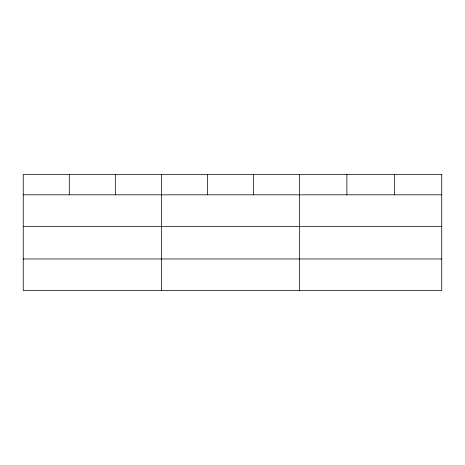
<?xml version="1.0" encoding="UTF-8"?>
<svg xmlns="http://www.w3.org/2000/svg" width="465" height="465" viewBox="0 0 465 465"><rect width="100%" height="100%" fill="white"/><g stroke="black" fill="none" stroke-linecap="round" stroke-linejoin="round"><path stroke-width="0.7" d="M23.25 194.818L441.75 194.818M23.25 226.409L441.75 226.409M23.25 258.959L441.75 258.959M394.32 174.445L394.32 194.818M346.89 174.445L346.89 194.818M299.46 174.445L299.46 290.555M253.425 174.445L253.425 194.818M207.39 174.445L207.39 194.818M161.355 174.445L161.355 290.555M115.32 174.445L115.32 194.818M69.285 174.445L69.285 194.818M441.75 174.445L23.25 174.445L23.25 290.555L441.75 290.555L441.75 174.445"/></g></svg>
